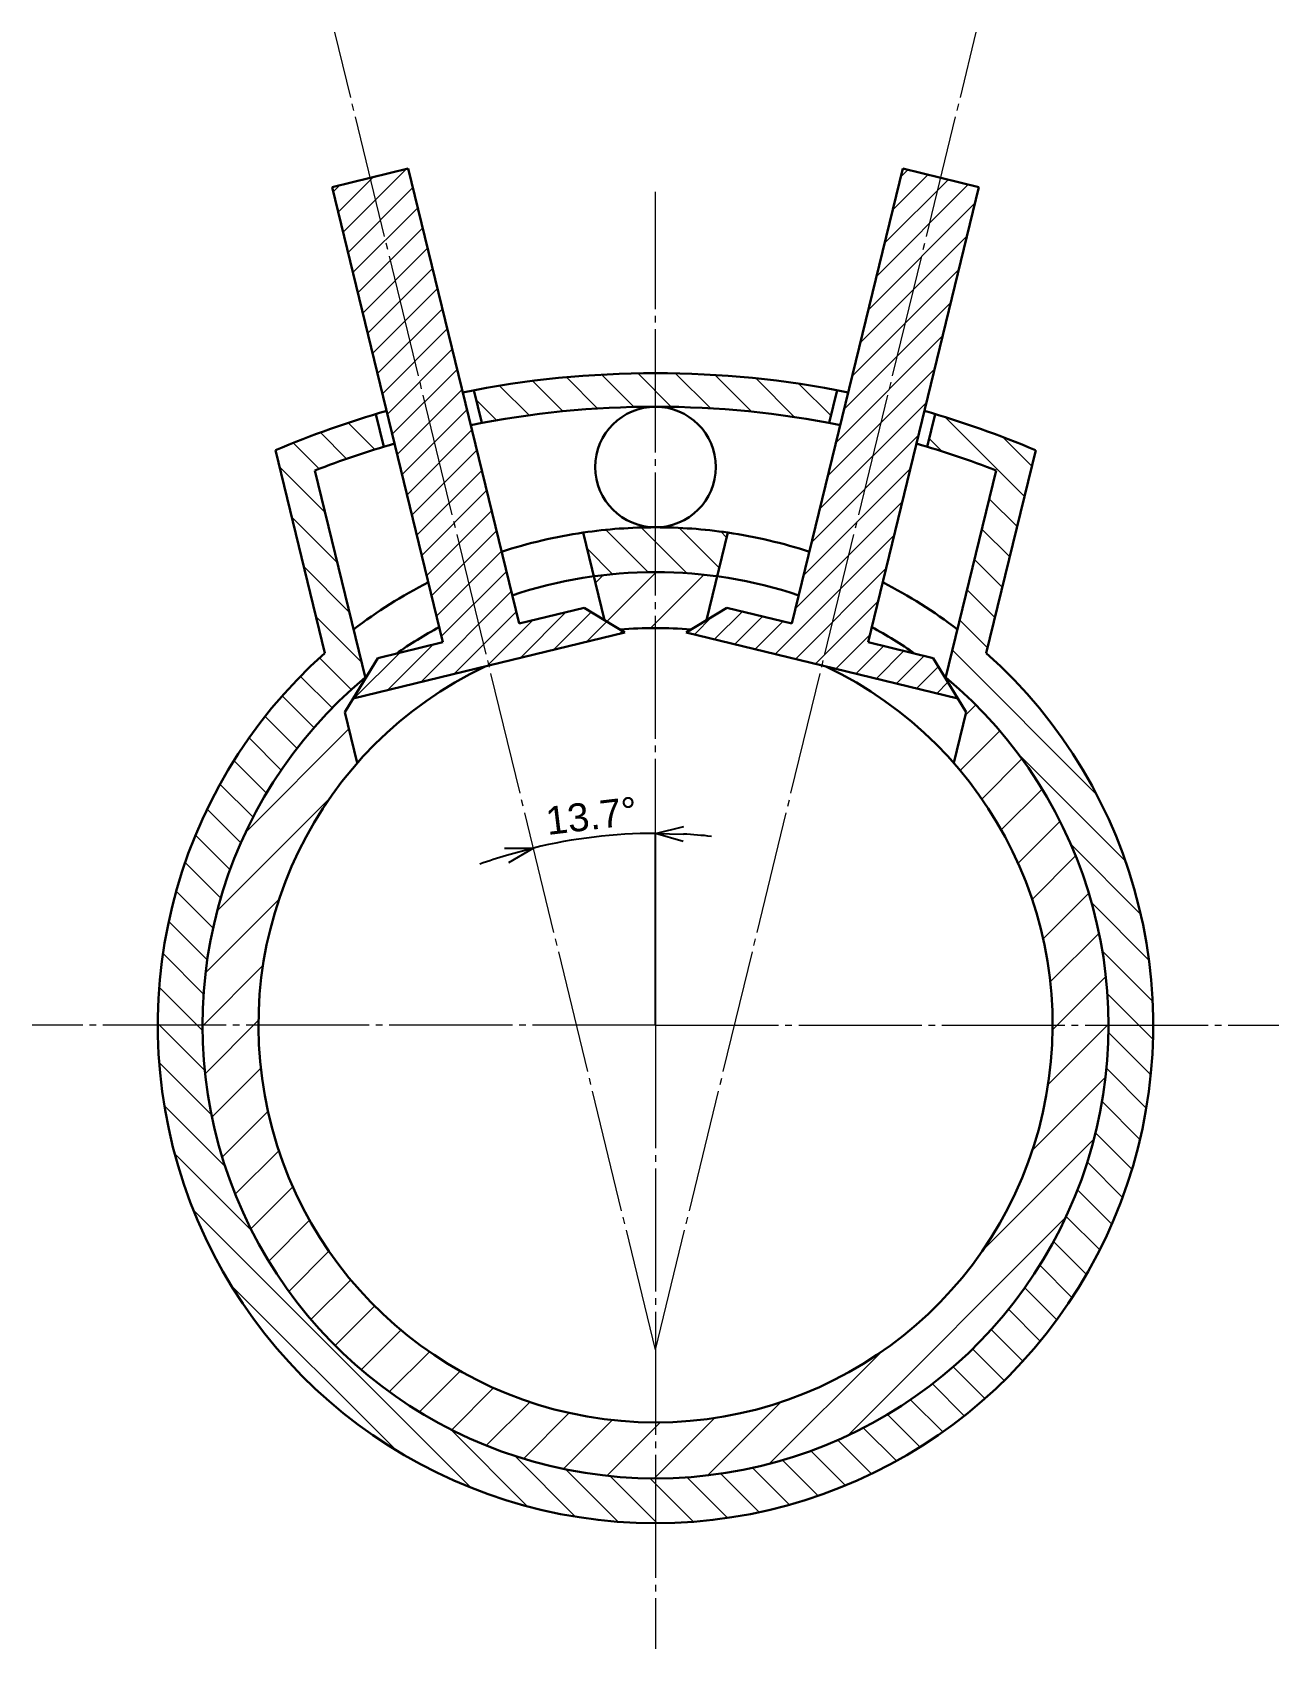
# Model space of a CAD drawing. Header units: millimetres. Extents: x 9 to 120, y -5 to 140.
import ezdxf

# ---------------------------------------------------------------- set-up
doc = ezdxf.new("R2010")
doc.units = ezdxf.units.MM
doc.linetypes.add('JIS_08_11', pattern=[12.8, 11, -0.6, 0.6, -0.6])
for name, color, linetype, lineweight in [('BODY OUTER', 7, 'Continuous', 30), ('Center', 7, 'JIS_08_11', 13), ('Dim', 7, 'Continuous', 13), ('Hatch', 7, 'Continuous', 13)]:
    doc.layers.add(name, color=color, linetype=linetype, lineweight=lineweight)
doc.styles.get("Standard").update_dxf_attribs({"font": 'arial.ttf'})
doc.dimstyles.new('JIS Mechanical', dxfattribs={"dimscale": 0, "dimtxt": 2.5, "dimasz": 2.5, "dimexe": 0, "dimexo": 0, "dimtad": 1, "dimdec": 1, "dimzin": 1, "dimdsep": 46, "dimtxsty": 'Standard', "dimblk": 'OPEN30', "dimcen": 0, "dimadec": 1, "dimazin": 2, "dimtfac": 1, "dimtdec": 1, "dimtmove": 0, "dimatfit": 3, "dimldrblk": 'OPEN30', "dimfxl": 1, "dimarcsym": 0})

# ---------------------------------------------------------------- blocks, each defined once
blk = doc.blocks.new('_Open30')
at = {"color": 0, "linetype": 'ByBlock', "lineweight": -2}
for p, q in [((-1, 0.268), (0, 0)), ((0, 0), (-1, -0.268)), ((0, 0), (-1, 0))]:
    blk.add_line(p, q, dxfattribs=at)
blk = doc.blocks.new('*D2')
at = {"layer": 'Defpoints', "color": 0, "transparency": 16777216}
for p in [(35.61, 139.53), (60.61, 67.79), (64.28, 50.79), (66.22, 13.82), (64.28, -4.93)]:
    blk.add_point(p, dxfattribs=at)
at = {"layer": 'Dim', "color": 0, "lineweight": -2, "transparency": 16777216}
blk.add_line((64.28, 50.79), (64.28, 67.94), dxfattribs=at)
for start, end in [(90, 103.6852), (83.7929, 86.8965), (106.7887, 109.8923)]:
    blk.add_arc((64.28, 21.78), 46.16, start, end, dxfattribs=at)
at = {"layer": 'Dim', "color": 0, "lineweight": -2, "transparency": 16777216, "xscale": 2.5, "yscale": 2.5, "zscale": 2.5}
for p, rotation in [((64.28, 67.94), 178.4482294081229), ((53.36, 66.62), 15.23694609244568)]:
    blk.add_blockref('_Open30', p, dxfattribs=dict(at, rotation=rotation))
at = {"layer": 'Dim', "color": 0, "transparency": 16777216, "insert": (58.55, 69.5), "char_height": 2.5, "attachment_point": 5, "rotation": 6.8426}
blk.add_mtext('13.7°', dxfattribs=at)

msp = doc.modelspace()

# ---------------------------------------------------------------- hatches: boundary and pattern name
at = {"layer": 'Hatch'}
h = msp.add_hatch(dxfattribs=at)
h.set_pattern_fill('ANSI31', color=256, scale=0.5)
h.paths.add_polyline_path([(38.77, 126.52), (35.37, 125.69), (45.27, 85.03), (39.44, 83.61), (37.24, 79.98), (49.38, 82.94)])
h.paths.add_polyline_path([(42.17, 127.35), (38.77, 126.52), (49.38, 82.94), (61.53, 85.9), (57.9, 88.1), (52.08, 86.68)])
h.paths.add_polyline_path([(89.78, 126.52), (86.38, 127.35), (76.48, 86.68), (70.65, 88.1), (67.03, 85.9), (79.17, 82.94)])
h.paths.add_polyline_path([(93.18, 125.69), (89.78, 126.52), (79.17, 82.94), (91.32, 79.98), (89.11, 83.61), (83.28, 85.03)])
h = msp.add_hatch(dxfattribs=at)
h.set_pattern_fill('ANSI31', color=256, scale=0.75, angle=90)
h.paths.add_polyline_path([(38.32, 81.88), (33.82, 100.37, -0.019367), (39.99, 102.49), (39.28, 105.41, 0.027382), (30.29, 102.18), (34.71, 84.04, 0.214172), (19.78, 50.79), (23.78, 50.79, -0.222339)])
h.paths.add_polyline_path([(23.78, 50.79), (19.78, 50.79, 0.414214), (64.28, 6.29), (64.28, 10.29, -0.414214)])
h.paths.add_polyline_path([(64.28, 109.07, 0.046854), (48.03, 107.54), (48.74, 104.62, -0.046393), (64.28, 106.07)])
h.paths.add_polyline_path([(80.53, 107.54, 0.046854), (64.28, 109.07), (64.28, 106.07, -0.046393), (79.82, 104.62)])
h.paths.add_polyline_path([(98.27, 102.18, 0.027382), (89.28, 105.41), (88.56, 102.49, -0.019367), (94.74, 100.37), (90.23, 81.88, -0.222339), (104.78, 50.79), (108.78, 50.79, 0.214172), (93.85, 84.04)])
h.paths.add_polyline_path([(108.78, 50.79), (104.78, 50.79, -0.414214), (64.28, 10.29), (64.28, 6.29, 0.414214)])
h.paths.add_polyline_path([(64.28, 95.29, 0.036463), (57.81, 94.82), (58.76, 90.91, -0.034154), (64.28, 91.29)])
h.paths.add_polyline_path([(70.74, 94.82, 0.036463), (64.28, 95.29), (64.28, 91.29, -0.034154), (69.79, 90.91)])
h = msp.add_hatch(dxfattribs=at)
h.set_pattern_fill('ANSI31', color=256)
h.paths.add_polyline_path([(90.23, 81.88), (90.21, 81.8), (91.32, 79.98), (92.05, 78.78), (90.94, 74.23, -0.182225), (99.78, 50.79), (104.78, 50.79, 0.222339)])
h.paths.add_polyline_path([(104.78, 50.79), (99.78, 50.79, -0.414214), (64.28, 15.29), (64.28, 10.29, 0.414214)])
h.paths.add_polyline_path([(28.78, 50.79), (23.78, 50.79, 0.414214), (64.28, 10.29), (64.28, 15.29, -0.414214)])
h.paths.add_polyline_path([(37.61, 74.23), (36.5, 78.78), (37.24, 79.98), (38.34, 81.8), (38.32, 81.88, 0.222339), (23.78, 50.79), (28.78, 50.79, -0.182225)])
h.paths.add_polyline_path([(69.79, 90.91, 0.034154), (64.28, 91.29), (64.28, 86.29, -0.022302), (67.44, 86.15), (68.84, 87)])
h.paths.add_polyline_path([(64.28, 91.29, 0.034154), (58.76, 90.91), (59.72, 87), (61.12, 86.15, -0.022302), (64.28, 86.29)])

# ---------------------------------------------------------------- linework, layer by layer
at = {"layer": 'BODY OUTER'}
for p, q in [((35.37, 125.69), (42.17, 127.35)), ((42.17, 127.35), (52.08, 86.68)), ((86.38, 127.35), (76.48, 86.68)), ((86.38, 127.35), (93.18, 125.69)), ((45.27, 85.03), (35.37, 125.69)), ((83.28, 85.03), (93.18, 125.69)), ((48.03, 107.54), (48.74, 104.62)), ((80.53, 107.54), (79.82, 104.62)), ((39.99, 102.49), (39.28, 105.41)), ((88.56, 102.49), (89.28, 105.41)), ((34.71, 84.04), (30.29, 102.18)), ((93.85, 84.04), (98.27, 102.18)), ((38.34, 81.8), (33.82, 100.37)), ((90.21, 81.8), (94.74, 100.37)), ((59.72, 87), (57.81, 94.82)), ((68.84, 87), (70.74, 94.82)), ((57.9, 88.1), (52.08, 86.68)), ((57.9, 88.1), (61.53, 85.9)), ((70.65, 88.1), (67.03, 85.9)), ((70.65, 88.1), (76.48, 86.68)), ((61.53, 85.9), (49.38, 82.94)), ((67.03, 85.9), (79.17, 82.94)), ((45.27, 85.03), (39.44, 83.61)), ((83.28, 85.03), (89.11, 83.61)), ((37.24, 79.98), (39.44, 83.61)), ((49.38, 82.94), (37.24, 79.98)), ((79.17, 82.94), (91.32, 79.98)), ((91.32, 79.98), (89.11, 83.61)), ((37.24, 79.98), (36.5, 78.78)), ((91.32, 79.98), (92.05, 78.78)), ((37.61, 74.23), (36.5, 78.78)), ((90.94, 74.23), (92.05, 78.78))]:
    msp.add_line(p, q, dxfattribs=at)
for centre, radius, start, end in [((64.28, 21.78), 87.29, 90, 101.3873), ((64.28, 21.78), 87.29, 78.6127, 90), ((64.28, 21.78), 87.29, 105.9831, 112.9141), ((64.28, 21.78), 84.29, 90, 101.3055), ((64.28, 100.68), 5.39, 90, 270), ((64.28, 21.78), 84.29, 78.6945, 90), ((64.28, 100.68), 5.39, 270, 90), ((64.28, 21.78), 87.29, 67.0859, 74.0169), ((64.28, 21.78), 84.29, 106.0649, 111.1835), ((64.28, 21.78), 84.29, 68.8165, 73.9351), ((64.28, 50.79), 44.5, 98.353, 108.0214), ((64.28, 50.79), 44.5, 90, 98.353), ((64.28, 50.79), 44.5, 81.647, 90), ((64.28, 50.79), 44.5, 71.9786, 81.647), ((64.28, 50.79), 40.5, 90, 108.4506), ((64.28, 50.79), 40.5, 71.5494, 90), ((64.28, 50.79), 44.5, 117.1538, 127.3542), ((64.28, 50.79), 44.5, 52.6458, 62.8462), ((64.28, 50.79), 40.5, 118.5131, 124.933), ((64.28, 50.79), 35.5, 90, 95.1104), ((64.28, 50.79), 35.5, 84.8896, 90), ((64.28, 50.79), 40.5, 55.067, 61.4869), ((64.28, 50.79), 44.5, 131.646, 270), ((64.28, 50.79), 44.5, 270, 48.354), ((64.28, 50.79), 35.5, 115.3977, 270), ((64.28, 50.79), 35.5, 270, 64.6023), ((64.28, 50.79), 40.5, 129.8594, 270), ((64.28, 50.79), 40.5, 270, 50.1406)]:
    msp.add_arc(centre, radius, start, end, dxfattribs=at)
at = {"layer": 'Center'}
for p, q in [((64.28, 21.78), (35.61, 139.53)), ((64.28, 21.78), (92.95, 139.53)), ((64.28, 50.79), (64.28, 125.26)), ((64.28, 50.79), (8.56, 50.79)), ((64.28, 50.79), (64.28, -4.93)), ((64.28, 50.79), (120, 50.79))]:
    msp.add_line(p, q, dxfattribs=at)

# ---------------------------------------------------------------- dimensions: what is measured, and where the dimension line sits
at = {"layer": 'Dim'}
dim = msp.add_angular_dim_2l(base=(60.61, 67.79), line1=((64.28, 50.79), (64.28, -4.93)), line2=((66.22, 13.82), (35.61, 139.53)), dimstyle='JIS Mechanical', override={"dimscale": 0}, dxfattribs=at)
dim.commit()
dim.dimension.update_dxf_attribs({"geometry": '*D2', "text_midpoint": (58.55, 69.5)})

doc.saveas('drawing.dxf')
